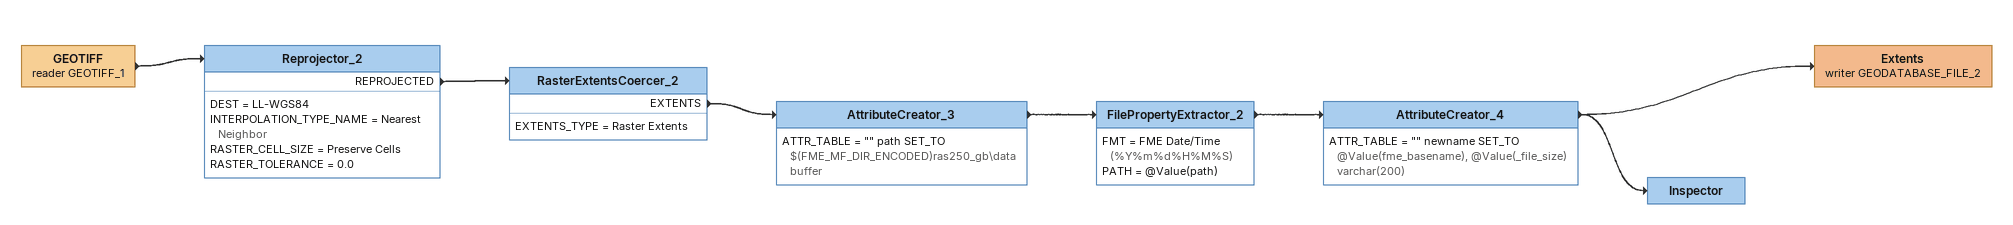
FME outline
GEOTIFF (reader GEOTIFF_1)
    -> Reprojector_2
Reprojector_2
    DEST = LL-WGS84
    INTERPOLATION_TYPE_NAME = Nearest Neighbor
    RASTER_CELL_SIZE = Preserve Cells
    RASTER_TOLERANCE = 0.0
    REPROJECTED -> RasterExtentsCoercer_2
RasterExtentsCoercer_2
    EXTENTS_TYPE = Raster Extents
    EXTENTS -> AttributeCreator_3
AttributeCreator_3
    ATTR_TABLE = "" path SET_TO $(FME_MF_DIR_ENCODED)ras250_gb\data buffer
    -> FilePropertyExtractor_2
FilePropertyExtractor_2
    FMT = FME Date/Time (%Y%m%d%H%M%S)
    PATH = @Value(path)
    -> AttributeCreator_4
AttributeCreator_4
    ATTR_TABLE = "" newname SET_TO @Value(fme_basename), @Value(_file_size) varchar(200)
    -> Inspector
    -> Extents (writer GEODATABASE_FILE_2)
Extents (writer GEODATABASE_FILE_2)
Inspector
